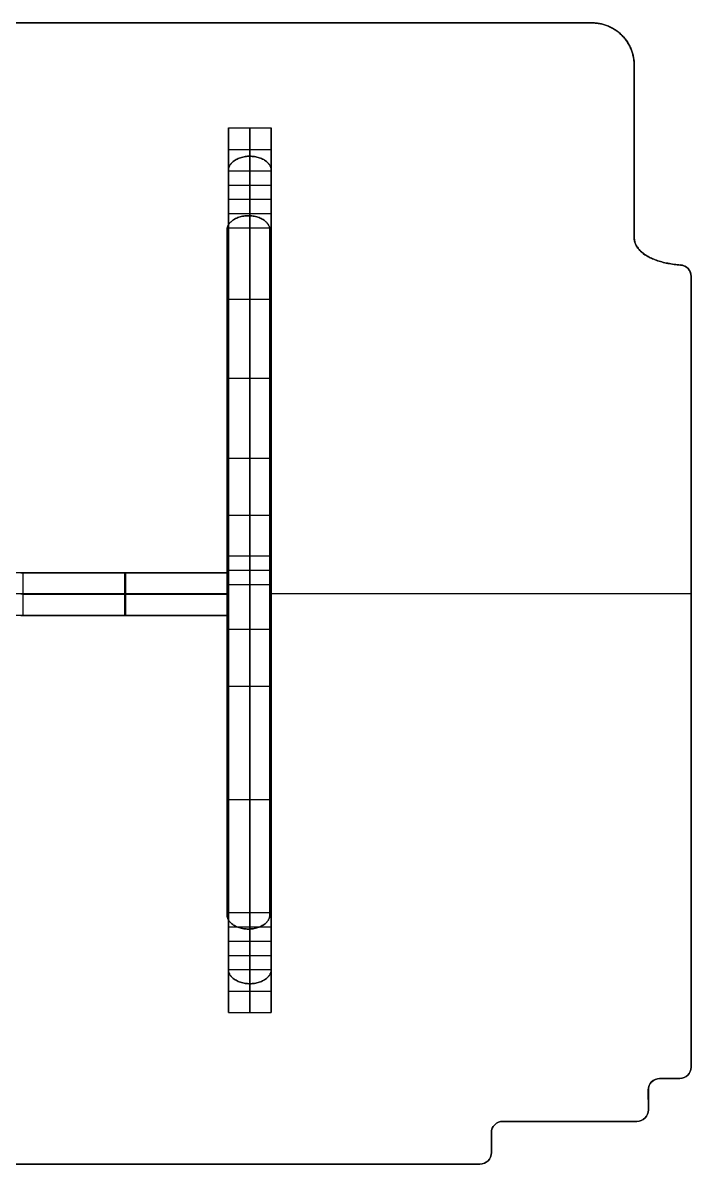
# Model space of a CAD drawing. Header units: inches. Extents: x -39 to 46.7, y -58 to 11.1.
# Drawn here: x 40.87 to 46.72, y -5 to 5 of the extents above; entities that cross this region are included whole.
import ezdxf

# ---------------------------------------------------------------- set-up
doc = ezdxf.new("R2010")
doc.units = ezdxf.units.IN
doc.header["$MEASUREMENT"] = 0
for name, color, linetype, true_color in [('Layer 01', 1, 'Continuous', 0xff0000), ('Layer 03', 5, 'Continuous', 0x0000ff), ('Secondary Parts', 96, 'Continuous', 0x007f00)]:
    doc.layers.add(name, color=color, linetype=linetype, true_color=true_color)

msp = doc.modelspace()

# ---------------------------------------------------------------- linework, layer by layer
at = {"layer": 'Layer 01'}
for p, q in [((45.847, 5, 6.628), (32.847, 5, 6.628)), ((45.847, 5, 7.003), (32.847, 5, 7.003)), ((32.847, 5, 6.815), (45.847, 5, 6.815)), ((45.847, 5, 6.628), (45.847, 5, 7.003)), ((46.222, 3.125, 6.628), (46.222, 4.624, 6.628)), ((46.222, 3.125, 7.003), (46.222, 4.624, 7.003)), ((46.222, 4.624, 6.628), (46.222, 4.624, 7.003)), ((46.222, 4.624, 6.815), (46.222, 3.125, 6.815)), ((42.844, 3.31, 6.628), (42.844, 3.31, 7.003)), ((42.657, 3.185, 6.628), (42.657, -2.815, 6.628)), ((42.657, -2.815, 7.003), (42.657, 3.185, 7.003)), ((42.657, 3.185, 6.628), (42.657, 3.185, 7.003)), ((42.657, 3.185, 6.815), (42.657, -2.815, 6.815)), ((43.032, -2.815, 6.628), (43.032, 3.185, 6.628)), ((43.032, 3.185, 6.628), (43.032, 3.185, 7.003)), ((43.032, 3.185, 7.003), (43.032, -2.815, 7.003)), ((43.032, -2.815, 6.815), (43.032, 3.185, 6.815)), ((46.222, 3.125, 6.628), (46.222, 3.125, 7.003)), ((46.629, 2.878, 6.628), (46.629, 2.878, 7.003)), ((46.721, 2.779, 6.628), (46.721, 2.779, 7.003)), ((36.032, 0, 6.628), (42.657, 0, 6.628)), ((36.032, 0, 7.003), (42.657, 0, 7.003)), ((43.032, 0, 6.628), (46.721, 0, 6.628)), ((43.032, 0, 7.003), (46.721, 0, 7.003)), ((42.657, -2.815, 6.628), (42.657, -2.815, 7.003)), ((43.032, -2.815, 6.628), (43.032, -2.815, 7.003)), ((42.844, -2.94, 6.628), (42.844, -2.94, 7.003)), ((46.721, -4.15, 6.628), (46.721, -4.15, 7.003)), ((46.446, -4.25, 6.628), (46.446, -4.25, 7.003)), ((46.621, -4.25, 6.628), (46.621, -4.25, 7.003)), ((46.347, -4.525, 6.628), (46.346, -4.35, 6.628)), ((46.347, -4.525, 7.003), (46.346, -4.35, 7.003)), ((46.346, -4.35, 6.628), (46.346, -4.35, 7.003)), ((46.346, -4.35, 6.815), (46.347, -4.525, 6.815)), ((46.347, -4.525, 6.628), (46.347, -4.525, 7.003)), ((45.072, -4.625, 6.628), (46.247, -4.625, 6.628)), ((45.072, -4.625, 7.003), (46.247, -4.625, 7.003)), ((45.072, -4.625, 6.628), (45.072, -4.625, 7.003)), ((46.247, -4.625, 6.815), (45.072, -4.625, 6.815)), ((46.247, -4.625, 6.628), (46.247, -4.625, 7.003)), ((44.972, -4.899, 6.628), (44.972, -4.725, 6.628)), ((44.972, -4.899, 7.003), (44.972, -4.725, 7.003)), ((44.972, -4.725, 6.628), (44.972, -4.725, 7.003)), ((44.972, -4.725, 6.815), (44.972, -4.899, 6.815)), ((44.972, -4.899, 6.628), (44.972, -4.899, 7.003)), ((39.572, -5, 6.628), (44.872, -4.999, 6.628)), ((39.572, -5, 7.003), (44.872, -4.999, 7.003)), ((44.872, -4.999, 6.815), (39.572, -5, 6.815)), ((44.872, -4.999, 6.628), (44.872, -4.999, 7.003))]:
    msp.add_line(p, q, dxfattribs=at)
for centre, start, end in [((46.621, 2.779, 6.628), 360, 85.6862), ((46.621, 2.779, 7.003), 360, 85.6862), ((46.621, -4.15, 6.628), 270, 0), ((46.621, -4.15, 7.003), 270, 0), ((46.446, -4.35, 6.815), 90, 180.0865), ((46.247, -4.525, 6.628), 270, 0.0865), ((46.247, -4.525, 7.003), 270, 0.0865), ((45.072, -4.725, 6.815), 90, 180), ((44.872, -4.899, 6.628), 270.008, 0), ((44.872, -4.899, 7.003), 270.008, 0)]:
    msp.add_arc(centre, 0.1, start, end, dxfattribs=at)
at = {"layer": 'Layer 01', "extrusion": (1.49441e-15, 1.00065e-15, -1)}
msp.add_arc((-46.621, 2.779, -6.815), 0.1, 94.3138, 180, dxfattribs=at)
at = {"layer": 'Layer 01', "extrusion": (0, 0, -1)}
for centre, start, end in [((-46.621, -4.15, -6.815), 180, 270), ((-46.446, -4.35, -7.003), 359.9135, 90), ((-46.247, -4.525, -6.815), 179.9135, 270), ((-45.072, -4.725, -7.003), 0, 90)]:
    msp.add_arc(centre, 0.1, start, end, dxfattribs=at)
at = {"layer": 'Layer 01', "extrusion": (1.77904e-14, -1.77636e-14, -1)}
msp.add_arc((-46.446, -4.35, -6.628), 0.1, 359.9135, 90, dxfattribs=at)
at = {"layer": 'Layer 01', "extrusion": (1.77636e-14, -1.77636e-14, -1)}
msp.add_arc((-45.072, -4.725, -6.628), 0.1, 0, 90, dxfattribs=at)
at = {"layer": 'Layer 01', "extrusion": (1.66533e-15, -1.34029e-15, -1)}
msp.add_arc((-44.872, -4.899, -6.815), 0.1, 180, 269.992, dxfattribs=at)
at = {"layer": 'Layer 01'}
for points, weights in [([(46.222, 4.624, 6.628), (46.231, 5, 6.628), (45.847, 5, 6.628)], [0.888076548777, 0.627965099572, 0.888076672808]), ([(46.222, 4.624, 7.003), (46.231, 5, 7.003), (45.847, 5, 7.003)], [0.888076548777, 0.627965099572, 0.888076672808]), ([(45.847, 5, 6.815), (46.231, 5, 6.815), (46.222, 4.624, 6.815)], [0.888076672808, 0.627965099572, 0.888076548777]), ([(46.629, 2.878, 6.628), (46.222, 2.909, 6.628), (46.222, 3.125, 6.628)], [0.855001881588, 0.743463081718, 0.888076548777]), ([(46.629, 2.878, 7.003), (46.222, 2.909, 7.003), (46.222, 3.125, 7.003)], [0.855001881588, 0.743463081718, 0.888076548777]), ([(46.222, 3.125, 6.815), (46.222, 2.909, 6.815), (46.629, 2.878, 6.815)], [0.888076548777, 0.743463081718, 0.855001881588]), ([(46.446, -4.25, 6.628), (46.534, -4.25, 6.628), (46.621, -4.25, 6.628)], [1, 0.855001881588, 0.855001881588]), ([(46.446, -4.25, 7.003), (46.534, -4.25, 7.003), (46.621, -4.25, 7.003)], [1, 0.855001881588, 0.855001881588]), ([(46.621, -4.25, 6.815), (46.534, -4.25, 6.815), (46.446, -4.25, 6.815)], [0.855001881588, 0.855001881588, 1])]:
    msp.add_rational_spline(points, weights, degree=2, dxfattribs=at)
for points, knots in [([(43.032, 3.185, 6.628), (43.032, 3.31, 6.628), (42.844, 3.31, 6.628), (42.657, 3.31, 6.628), (42.657, 3.185, 6.628)], [19.1780972, 19.1780972, 19.1780972, 19.3744468, 19.3744468, 19.5707963, 19.5707963, 19.5707963]), ([(42.657, 3.185, 7.003), (42.657, 3.31, 7.003), (42.844, 3.31, 7.003), (43.032, 3.31, 7.003), (43.032, 3.185, 7.003)], [-19.5707963, -19.5707963, -19.5707963, -19.3744468, -19.3744468, -19.1780972, -19.1780972, -19.1780972]), ([(43.032, 3.185, 6.815), (43.032, 3.31, 6.815), (42.844, 3.31, 6.815), (42.657, 3.31, 6.815), (42.657, 3.185, 6.815)], [19.1780972, 19.1780972, 19.1780972, 19.3744468, 19.3744468, 19.5707963, 19.5707963, 19.5707963]), ([(42.657, -2.815, 6.628), (42.657, -2.94, 6.628), (42.844, -2.94, 6.628), (43.032, -2.94, 6.628), (43.032, -2.815, 6.628)], [25.5707963, 25.5707963, 25.5707963, 25.7671459, 25.7671459, 25.9634954, 25.9634954, 25.9634954]), ([(43.032, -2.815, 7.003), (43.032, -2.94, 7.003), (42.844, -2.94, 7.003), (42.657, -2.94, 7.003), (42.657, -2.815, 7.003)], [-25.9634954, -25.9634954, -25.9634954, -25.7671459, -25.7671459, -25.5707963, -25.5707963, -25.5707963]), ([(42.657, -2.815, 6.815), (42.657, -2.94, 6.815), (42.844, -2.94, 6.815), (43.032, -2.94, 6.815), (43.032, -2.815, 6.815)], [25.5707963, 25.5707963, 25.5707963, 25.7671459, 25.7671459, 25.9634954, 25.9634954, 25.9634954])]:
    msp.add_rational_spline(points, [1, 0.707106781187, 1, 0.707106781187, 1], degree=2, knots=knots, dxfattribs=at)
for points in [[(46.721, -4.15, 6.628), (46.721, -0.686, 6.628), (46.721, 2.779, 6.628)], [(46.721, -4.15, 7.003), (46.721, -0.686, 7.003), (46.721, 2.779, 7.003)], [(46.721, 2.779, 6.815), (46.721, -0.686, 6.815), (46.721, -4.15, 6.815)]]:
    msp.add_open_spline(points, degree=2, dxfattribs=at)
at = {"layer": 'Layer 03'}
for p, q in [((45.848, 5, 0.375), (32.848, 5, 0.375)), ((45.848, 5, 0.75), (32.848, 5, 0.75)), ((32.848, 5, 0.562), (45.848, 5, 0.562)), ((45.848, 5, 0.375), (45.848, 5, 0.75)), ((46.223, 3.125, 0.375), (46.223, 4.624, 0.375)), ((46.223, 3.125, 0.75), (46.223, 4.624, 0.75)), ((46.223, 4.624, 0.375), (46.223, 4.624, 0.75)), ((46.223, 4.624, 0.562), (46.223, 3.125, 0.562)), ((42.857, 3.831, 0.375), (42.857, 3.831, 0.75)), ((42.669, 3.706, 0.375), (42.669, -3.294, 0.375)), ((42.669, -3.294, 0.75), (42.669, 3.706, 0.75)), ((42.669, 3.706, 0.375), (42.669, 3.706, 0.75)), ((42.669, 3.706, 0.562), (42.669, -3.294, 0.562)), ((43.044, -3.294, 0.375), (43.044, 3.706, 0.375)), ((43.044, 3.706, 0.75), (43.044, -3.294, 0.75)), ((43.044, 3.706, 0.375), (43.044, 3.706, 0.75)), ((43.044, -3.294, 0.562), (43.044, 3.706, 0.562)), ((46.223, 3.125, 0.375), (46.223, 3.125, 0.75)), ((46.629, 2.878, 0.375), (46.629, 2.878, 0.75)), ((46.722, 2.778, 0.375), (46.722, 2.778, 0.75)), ((36.044, 0, 0.375), (42.669, 0, 0.375)), ((36.044, 0, 0.75), (42.669, 0, 0.75)), ((43.044, 0, 0.375), (46.722, 0, 0.375)), ((43.044, 0, 0.75), (46.722, 0, 0.75)), ((42.669, -3.294, 0.375), (42.669, -3.294, 0.75)), ((43.044, -3.294, 0.375), (43.044, -3.294, 0.75)), ((42.857, -3.419, 0.375), (42.857, -3.419, 0.75)), ((46.722, -4.15, 0.375), (46.722, -4.15, 0.75)), ((46.447, -4.25, 0.375), (46.447, -4.25, 0.75)), ((46.622, -4.25, 0.375), (46.622, -4.25, 0.75)), ((46.347, -4.525, 0.375), (46.347, -4.35, 0.375)), ((46.347, -4.525, 0.75), (46.347, -4.35, 0.75)), ((46.347, -4.35, 0.375), (46.347, -4.35, 0.75)), ((46.347, -4.35, 0.562), (46.347, -4.525, 0.562)), ((46.347, -4.525, 0.375), (46.347, -4.525, 0.75)), ((45.072, -4.625, 0.375), (46.247, -4.625, 0.375)), ((45.072, -4.625, 0.75), (46.247, -4.625, 0.75)), ((45.072, -4.625, 0.375), (45.072, -4.625, 0.75)), ((46.247, -4.625, 0.562), (45.072, -4.625, 0.562)), ((46.247, -4.625, 0.375), (46.247, -4.625, 0.75)), ((44.972, -4.899, 0.375), (44.972, -4.725, 0.375)), ((44.972, -4.899, 0.75), (44.972, -4.725, 0.75)), ((44.972, -4.725, 0.375), (44.972, -4.725, 0.75)), ((44.972, -4.725, 0.562), (44.972, -4.899, 0.562)), ((44.972, -4.899, 0.375), (44.972, -4.899, 0.75)), ((39.573, -5, 0.375), (44.872, -4.999, 0.375)), ((39.573, -5, 0.75), (44.872, -4.999, 0.75)), ((44.872, -4.999, 0.562), (39.573, -5, 0.562)), ((44.872, -4.999, 0.375), (44.872, -4.999, 0.75))]:
    msp.add_line(p, q, dxfattribs=at)
for centre, start, end in [((46.622, 2.778, 0.375), 360, 85.6862), ((46.622, 2.778, 0.75), 360, 85.6862), ((46.622, -4.15, 0.375), 270, 0), ((46.622, -4.15, 0.75), 270, 0), ((46.447, -4.35, 0.562), 90, 180.0865), ((46.247, -4.525, 0.375), 270, 0.0865), ((46.247, -4.525, 0.75), 270, 0.0865), ((45.072, -4.725, 0.563), 90, 180), ((44.872, -4.899, 0.375), 270.008, 0), ((44.872, -4.899, 0.75), 270.008, 0)]:
    msp.add_arc(centre, 0.1, start, end, dxfattribs=at)
at = {"layer": 'Layer 03', "extrusion": (1.53617e-15, 1.55419e-15, -1)}
msp.add_arc((-46.622, 2.778, -0.562), 0.1, 94.3138, 180, dxfattribs=at)
at = {"layer": 'Layer 03', "extrusion": (0, 0, -1)}
for centre, start, end in [((-46.622, -4.15, -0.562), 180, 270), ((-46.447, -4.35, -0.375), 359.9135, 90), ((-46.447, -4.35, -0.75), 359.9135, 90), ((-46.247, -4.525, -0.562), 179.9135, 270)]:
    msp.add_arc(centre, 0.1, start, end, dxfattribs=at)
at = {"layer": 'Layer 03', "extrusion": (5.55112e-16, -1.66533e-15, -1)}
msp.add_arc((-45.072, -4.725, -0.375), 0.1, 360, 90, dxfattribs=at)
at = {"layer": 'Layer 03', "extrusion": (-1.11022e-15, -1.11022e-15, -1)}
msp.add_arc((-45.072, -4.725, -0.75), 0.1, 360, 90, dxfattribs=at)
at = {"layer": 'Layer 03', "extrusion": (1.66533e-15, -1.34029e-15, -1)}
msp.add_arc((-44.872, -4.899, -0.562), 0.1, 180, 269.992, dxfattribs=at)
at = {"layer": 'Layer 03'}
for points, weights in [([(46.223, 4.624, 0.375), (46.231, 5, 0.375), (45.848, 5, 0.375)], [0.888076548777, 0.627965099572, 0.888076672808]), ([(46.223, 4.624, 0.75), (46.231, 5, 0.75), (45.848, 5, 0.75)], [0.888076548777, 0.627965099572, 0.888076672808]), ([(45.848, 5, 0.562), (46.231, 5, 0.562), (46.223, 4.624, 0.563)], [0.888076672808, 0.627965099572, 0.888076548777]), ([(46.629, 2.878, 0.375), (46.223, 2.909, 0.375), (46.223, 3.125, 0.375)], [0.855001881588, 0.743463081718, 0.888076548777]), ([(46.629, 2.878, 0.75), (46.223, 2.909, 0.75), (46.223, 3.125, 0.75)], [0.855001881588, 0.743463081718, 0.888076548777]), ([(46.223, 3.125, 0.563), (46.223, 2.909, 0.562), (46.629, 2.878, 0.562)], [0.888076548777, 0.743463081718, 0.855001881588]), ([(46.447, -4.25, 0.375), (46.535, -4.25, 0.375), (46.622, -4.25, 0.375)], [1, 0.855001881588, 0.855001881588]), ([(46.447, -4.25, 0.75), (46.535, -4.25, 0.75), (46.622, -4.25, 0.75)], [1, 0.855001881588, 0.855001881588]), ([(46.622, -4.25, 0.562), (46.535, -4.25, 0.562), (46.447, -4.25, 0.562)], [0.855001881588, 0.855001881588, 1])]:
    msp.add_rational_spline(points, weights, degree=2, dxfattribs=at)
for points, knots in [([(43.044, 3.706, 0.375), (43.044, 3.831, 0.375), (42.857, 3.831, 0.375), (42.669, 3.831, 0.375), (42.669, 3.706, 0.375)], [22.1780972, 22.1780972, 22.1780972, 22.3744468, 22.3744468, 22.5707963, 22.5707963, 22.5707963]), ([(42.669, 3.706, 0.75), (42.669, 3.831, 0.75), (42.857, 3.831, 0.75), (43.044, 3.831, 0.75), (43.044, 3.706, 0.75)], [-22.5707963, -22.5707963, -22.5707963, -22.3744468, -22.3744468, -22.1780972, -22.1780972, -22.1780972]), ([(43.044, 3.706, 0.562), (43.044, 3.831, 0.562), (42.857, 3.831, 0.562), (42.669, 3.831, 0.562), (42.669, 3.706, 0.562)], [22.1780972, 22.1780972, 22.1780972, 22.3744468, 22.3744468, 22.5707963, 22.5707963, 22.5707963]), ([(42.669, -3.294, 0.375), (42.669, -3.419, 0.375), (42.857, -3.419, 0.375), (43.044, -3.419, 0.375), (43.044, -3.294, 0.375)], [29.5707963, 29.5707963, 29.5707963, 29.7671459, 29.7671459, 29.9634954, 29.9634954, 29.9634954]), ([(43.044, -3.294, 0.75), (43.044, -3.419, 0.75), (42.857, -3.419, 0.75), (42.669, -3.419, 0.75), (42.669, -3.294, 0.75)], [-29.9634954, -29.9634954, -29.9634954, -29.7671459, -29.7671459, -29.5707963, -29.5707963, -29.5707963]), ([(42.669, -3.294, 0.562), (42.669, -3.419, 0.562), (42.857, -3.419, 0.562), (43.044, -3.419, 0.562), (43.044, -3.294, 0.562)], [29.5707963, 29.5707963, 29.5707963, 29.7671459, 29.7671459, 29.9634954, 29.9634954, 29.9634954])]:
    msp.add_rational_spline(points, [1, 0.707106781187, 1, 0.707106781187, 1], degree=2, knots=knots, dxfattribs=at)
for points in [[(46.722, -4.15, 0.375), (46.722, -0.686, 0.375), (46.722, 2.778, 0.375)], [(46.722, 2.778, 0.562), (46.722, -0.686, 0.562), (46.722, -4.15, 0.562)]]:
    msp.add_open_spline(points, degree=2, dxfattribs=at)
at = {"layer": 'Layer 03', "extrusion": (8.70071e-08, 3.251e-17, -1)}
msp.add_open_spline([(46.722, -4.15, 0.75), (46.722, -0.686, 0.75), (46.722, 2.778, 0.75)], degree=2, dxfattribs=at)
at = {"layer": 'Secondary Parts'}
for p, q in [((42.669, 4.079, 0.377), (42.669, 3.704, 0.377)), ((42.669, 4.079, 0.002), (42.669, 4.079, 0.377)), ((42.669, -3.671, 0.002), (42.669, 4.079, 0.002)), ((42.669, 4.079, 0.377), (43.044, 4.079, 0.377)), ((42.669, 4.079, 0.002), (43.044, 4.079, 0.002)), ((42.669, 4.079, 0.189), (43.044, 4.079, 0.189)), ((42.856, 3.704, 0.377), (42.856, 4.079, 0.377)), ((42.856, 4.079, 0.377), (42.856, 4.079, 0.002)), ((42.856, 4.079, 0.002), (42.856, -3.671, 0.002)), ((43.044, 4.079, 0.377), (43.044, 3.704, 0.377)), ((43.044, 4.079, 0.002), (43.044, 4.079, 0.377)), ((43.044, -3.671, 0.002), (43.044, 4.079, 0.002)), ((42.669, 3.891, 0.377), (43.044, 3.891, 0.377)), ((42.669, 3.704, 3.377), (42.669, 3.454, 3.377)), ((42.669, 3.704, 0.377), (42.669, 3.704, 3.377)), ((42.669, 3.704, 3.377), (43.044, 3.704, 3.377)), ((42.669, 3.704, 0.377), (43.044, 3.704, 0.377)), ((42.669, 3.704, 1.877), (43.044, 3.704, 1.877)), ((42.856, 3.454, 3.377), (42.856, 3.704, 3.377)), ((42.856, 3.704, 3.377), (42.856, 3.704, 0.377)), ((43.044, 3.704, 3.377), (43.044, 3.454, 3.377)), ((43.044, 3.704, 0.377), (43.044, 3.704, 3.377)), ((42.669, 3.579, 3.377), (43.044, 3.579, 3.377)), ((42.669, 3.454, 6.627), (42.669, 3.204, 6.627)), ((42.669, 3.454, 3.377), (42.669, 3.454, 6.627)), ((42.669, 3.454, 6.627), (43.044, 3.454, 6.627)), ((42.669, 3.454, 3.377), (43.044, 3.454, 3.377)), ((42.669, -3.046, 5.513), (42.669, 3.454, 5.513)), ((42.669, 3.454, 5.002), (43.044, 3.454, 5.002)), ((42.856, 3.204, 6.627), (42.856, 3.454, 6.627)), ((42.856, 3.454, 6.627), (42.856, 3.454, 3.377)), ((43.044, 3.454, 6.627), (43.044, 3.204, 6.627)), ((43.044, 3.454, 3.377), (43.044, 3.454, 6.627)), ((43.044, -3.046, 5.513), (43.044, 3.454, 5.513)), ((42.669, 3.329, 6.627), (43.044, 3.329, 6.627)), ((42.669, 3.204, 6.627), (42.669, 3.204, 6.877)), ((42.669, 3.204, 6.877), (42.669, 3.204, 10.689)), ((42.669, 3.204, 6.627), (43.044, 3.204, 6.627)), ((42.669, 3.204, 10.689), (43.044, 3.204, 10.689)), ((42.669, 3.204, 6.877), (43.044, 3.204, 6.877)), ((42.856, 3.204, 10.689), (42.856, 3.204, 6.877)), ((42.856, 3.204, 6.877), (42.856, 3.204, 6.627)), ((43.044, 3.204, 6.627), (43.044, 3.204, 6.877)), ((43.044, 3.204, 6.877), (43.044, 3.204, 10.689)), ((42.669, 2.579, 10.689), (42.669, 2.579, 10.002)), ((42.669, 2.579, 10.002), (43.044, 2.579, 10.002)), ((42.669, 2.579, 10.689), (43.044, 2.579, 10.689)), ((42.856, 2.579, 10.002), (42.856, 2.579, 10.689)), ((43.044, 2.579, 10.689), (43.044, 2.579, 10.002)), ((42.669, 1.887, 9.754), (43.044, 1.887, 9.754)), ((42.669, 1.187, 10.027), (42.669, 1.187, 10.524)), ((42.669, 1.187, 10.027), (43.044, 1.187, 10.027)), ((42.669, 1.187, 10.524), (43.044, 1.187, 10.524)), ((42.856, 1.187, 10.524), (42.856, 1.187, 10.027)), ((43.044, 1.187, 10.027), (43.044, 1.187, 10.524)), ((42.669, 0.687, 11.024), (42.669, -0.313, 11.024)), ((42.669, 0.687, 11.024), (43.044, 0.687, 11.024)), ((42.856, -0.313, 11.024), (42.856, 0.687, 11.024)), ((43.044, 0.687, 11.024), (43.044, -0.313, 11.024)), ((42.669, 0.329, 9.877), (43.044, 0.329, 9.877)), ((42.669, 0.329, 10.627), (43.044, 0.329, 10.627)), ((42.669, 0.204, 0.002), (42.669, 0.204, 9.752)), ((42.669, 0.204, 10.002), (42.669, 0.204, 10.502)), ((42.669, 0.204, 10.752), (42.669, 0.204, 11.024)), ((42.669, 0.204, 10.002), (43.044, 0.204, 10.002)), ((42.669, 0.204, 9.752), (43.044, 0.204, 9.752)), ((42.669, 0.204, 10.752), (43.044, 0.204, 10.752)), ((42.669, 0.204, 10.502), (43.044, 0.204, 10.502)), ((42.669, 0.204, 0.002), (43.044, 0.204, 0.002)), ((43.044, 0.204, 0.002), (43.044, 0.204, 9.752)), ((43.044, 0.204, 10.002), (43.044, 0.204, 10.502)), ((43.044, 0.204, 10.752), (43.044, 0.204, 11.024)), ((40.868, 0.181, 3.553), (40.868, -0.194, 3.553)), ((41.759, 0.181, 6.623), (41.759, -0.194, 6.623)), ((41.768, 0.181, 3.731), (41.768, -0.194, 3.731)), ((42.668, 0.181, 3.731), (42.668, -0.194, 3.731)), ((42.668, 0.181, 6.623), (42.668, -0.194, 6.623)), ((42.668, 0.181, 5.177), (42.668, -0.194, 5.177)), ((42.669, 0.079, 9.877), (43.044, 0.079, 9.877)), ((42.669, 0.079, 10.627), (43.044, 0.079, 10.627)), ((42.669, -0.313, 11.024), (43.044, -0.313, 11.024)), ((42.669, -0.813, 10.027), (42.669, -2.796, 7.127)), ((42.669, -0.813, 10.524), (42.669, -0.813, 10.027)), ((42.669, -0.813, 10.027), (43.044, -0.813, 10.027)), ((42.669, -0.813, 10.524), (43.044, -0.813, 10.524)), ((42.856, -2.796, 7.127), (42.856, -0.813, 10.027)), ((42.856, -0.813, 10.027), (42.856, -0.813, 10.524)), ((43.044, -0.813, 10.027), (43.044, -2.796, 7.127)), ((43.044, -0.813, 10.524), (43.044, -0.813, 10.027)), ((42.669, -1.804, 8.577), (43.044, -1.804, 8.577)), ((42.669, -2.796, 7.127), (42.669, -2.796, 6.627)), ((42.669, -2.796, 7.127), (43.044, -2.796, 7.127)), ((42.669, -2.796, 6.627), (42.669, -3.046, 6.627)), ((42.669, -2.796, 6.627), (43.044, -2.796, 6.627)), ((42.669, -2.796, 6.877), (43.044, -2.796, 6.877)), ((42.856, -3.046, 6.627), (42.856, -2.796, 6.627)), ((42.856, -2.796, 6.627), (42.856, -2.796, 7.127)), ((43.044, -2.796, 7.127), (43.044, -2.796, 6.627)), ((43.044, -2.796, 6.627), (43.044, -3.046, 6.627)), ((42.669, -2.921, 6.627), (43.044, -2.921, 6.627)), ((42.669, -3.046, 3.377), (42.669, -3.296, 3.377)), ((42.669, -3.046, 6.627), (42.669, -3.046, 3.377)), ((42.669, -3.046, 3.377), (43.044, -3.046, 3.377)), ((42.669, -3.046, 6.627), (43.044, -3.046, 6.627)), ((42.669, -3.046, 5.002), (43.044, -3.046, 5.002)), ((42.856, -3.296, 3.377), (42.856, -3.046, 3.377)), ((42.856, -3.046, 3.377), (42.856, -3.046, 6.627)), ((43.044, -3.046, 3.377), (43.044, -3.296, 3.377)), ((43.044, -3.046, 6.627), (43.044, -3.046, 3.377)), ((42.669, -3.171, 3.377), (43.044, -3.171, 3.377)), ((42.669, -3.296, 0.377), (42.669, -3.671, 0.377)), ((42.669, -3.296, 3.377), (42.669, -3.296, 0.377)), ((42.669, -3.296, 0.377), (43.044, -3.296, 0.377)), ((42.669, -3.296, 3.377), (43.044, -3.296, 3.377)), ((42.669, -3.296, 1.877), (43.044, -3.296, 1.877)), ((42.856, -3.671, 0.377), (42.856, -3.296, 0.377)), ((42.856, -3.296, 0.377), (42.856, -3.296, 3.377)), ((43.044, -3.296, 0.377), (43.044, -3.671, 0.377)), ((43.044, -3.296, 3.377), (43.044, -3.296, 0.377)), ((42.669, -3.484, 0.377), (43.044, -3.484, 0.377)), ((42.669, -3.671, 0.377), (42.669, -3.671, 0.002)), ((42.669, -3.671, 0.002), (43.044, -3.671, 0.002)), ((42.669, -3.671, 0.377), (43.044, -3.671, 0.377)), ((42.669, -3.671, 0.189), (43.044, -3.671, 0.189)), ((42.856, -3.671, 0.002), (42.856, -3.671, 0.377)), ((43.044, -3.671, 0.377), (43.044, -3.671, 0.002))]:
    msp.add_line(p, q, dxfattribs=at)
for points in [[(40.851, 0.181), (42.668, 0.181)], [(42.668, 0.181), (40.868, 0.181)], [(42.668, -0.007), (40.851, -0.007)], [(40.868, -0.007), (42.668, -0.007)], [(40.851, -0.194), (42.668, -0.194)], [(42.668, -0.194), (40.868, -0.194)]]:
    msp.add_lwpolyline(points, dxfattribs=at)
at = {"layer": 'Secondary Parts', "extrusion": (1, 0, 0)}
for points in [[(0.181, 6.623), (0.181, 3.731)], [(-0.007, 3.374), (-0.007, 3.731)], [(-0.007, 3.731), (-0.007, 6.623)], [(-0.194, 6.623), (-0.194, 3.731)]]:
    msp.add_lwpolyline(points, dxfattribs=at)
for centre in [(0.204, 9.877, 42.669), (0.204, 10.627, 42.669), (0.204, 9.877, 42.856), (0.204, 10.627, 42.856)]:
    msp.add_circle(centre, 0.125, dxfattribs=at)
at = {"layer": 'Secondary Parts', "extrusion": (-1, 0, 0)}
for centre in [(-0.204, 9.877, -43.044), (-0.204, 10.627, -43.044)]:
    msp.add_circle(centre, 0.125, dxfattribs=at)
at = {"layer": 'Secondary Parts', "extrusion": (1, 0, 0)}
for centre, radius, start, end in [((2.891, 10.689, 42.669), 0.313, 0, 180), ((2.891, 10.689, 43.044), 0.313, 0, 180), ((0.687, 10.524, 42.669), 0.5, 0, 90), ((0.687, 10.524, 43.044), 0.5, 0, 90), ((-0.313, 10.524, 42.669), 0.5, 90, 180), ((-0.313, 10.524, 43.044), 0.5, 90, 180)]:
    msp.add_arc(centre, radius, start, end, dxfattribs=at)
at = {"layer": 'Secondary Parts', "extrusion": (-1, 0, 0)}
for centre, radius, start, end in [((-2.891, 10.689, -42.856), 0.313, 0, 180), ((-0.687, 10.524, -42.856), 0.5, 90, 180), ((0.313, 10.524, -42.856), 0.5, 0, 90)]:
    msp.add_arc(centre, radius, start, end, dxfattribs=at)
at = {"layer": 'Secondary Parts', "extrusion": (-1, -1.37084e-14, 8.79696e-14)}
msp.add_rational_spline([(42.669, 2.579, 10.002), (42.669, 1.893, 9.41), (42.669, 1.187, 10.027)], [1, 0.757745462515, 0.999269454359], degree=2, dxfattribs=at)
at = {"layer": 'Secondary Parts', "extrusion": (-1, 4.9999e-15, -5.79934e-15)}
msp.add_rational_spline([(42.856, 1.187, 10.027), (42.856, 1.893, 9.41), (42.856, 2.579, 10.002)], [0.999269454359, 0.757745462515, 1], degree=2, dxfattribs=at)
at = {"layer": 'Secondary Parts', "extrusion": (-1, -5.43035e-15, -1.77245e-14)}
msp.add_rational_spline([(43.044, 2.579, 10.002), (43.044, 1.893, 9.41), (43.044, 1.187, 10.027)], [1, 0.757745462515, 0.999269454359], degree=2, dxfattribs=at)
at = {"layer": 'Secondary Parts'}
for points in [[(42.668, 0.181, 5.498), (39.349, 0.181, 5.498), (36.031, 0.181, 5.498)], [(42.668, -0.194, 5.498), (39.349, -0.194, 5.498), (36.031, -0.194, 5.498)]]:
    msp.add_open_spline(points, degree=2, dxfattribs=at)

doc.saveas('drawing.dxf')
